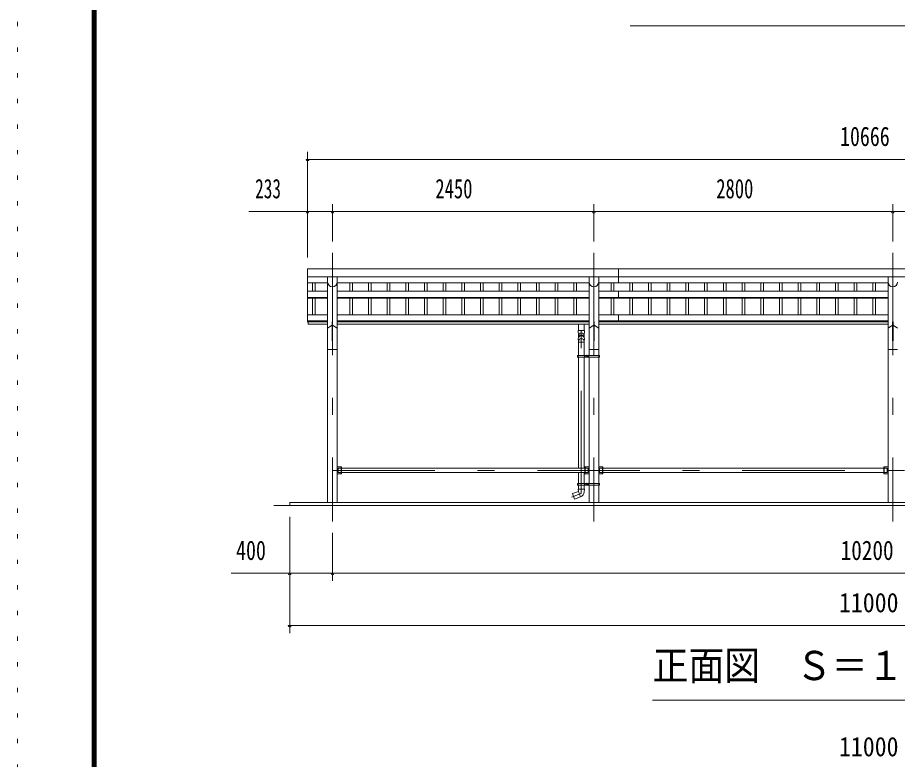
# Model space of a CAD drawing. Units: millimetres, scale not verified, with parts at other scales. Extents: x -31547 to 31550, y -14700 to 14700.
# Drawn here: x -10030 to -1787, y 748 to 7701 of the extents above; entities that cross this region are included whole.
import ezdxf
from ezdxf.enums import TextEntityAlignment as Align

# ---------------------------------------------------------------- set-up
doc = ezdxf.new("R2010")
doc.units = ezdxf.units.MM
doc.header["$LTSCALE"] = 80
doc.linetypes.add('USER3', pattern=[24, 12, -5, 2, -5])
doc.linetypes.add('USER4', pattern=[3, 0.5, -2.5])
for name, color, linetype, lineweight in [('0-2_1-07BOLD', 7, 'Continuous', 18), ('0-3_1-27CENTER', 3, 'USER3', 18), ('0-4_1-47THIN', 4, 'Continuous', 18), ('0-5_1-57DIM', 3, 'Continuous', 18), ('0-C_F-F1PAPER', 5, 'Continuous', 18), ('0-D_F-E_J_ADD', 5, 'USER4', 18)]:
    doc.layers.add(name, color=color, linetype=linetype, lineweight=lineweight)
doc.styles.add('ＭＳ ゴシック', font='')
doc.styles.get('ＭＳ ゴシック').set_extended_font_data('MS Gothic')

msp = doc.modelspace()

# ---------------------------------------------------------------- linework, layer by layer
at = {"layer": '0-2_1-07BOLD'}
for p, q in [((-7313.59, 5347.54), (-7313.59, 4848.34)), ((3352.41, 5347.54), (-7313.59, 5347.54)), ((-4400.59, 5347.54), (-4400.59, 5215.14)), ((-7313.59, 5270.39), (3352.41, 5270.39)), ((-7125.14, 5215.14), (-7313.59, 5215.14)), ((-7125.14, 5270.39), (-7125.14, 3157.54)), ((-7036.04, 5270.39), (-7036.04, 3157.54)), ((-4675.14, 5215.14), (-7036.04, 5215.14)), ((-4675.14, 5270.39), (-4675.14, 4535.54)), ((-4586.04, 5270.39), (-4586.04, 4535.54)), ((-1875.14, 5215.14), (-4586.04, 5215.14)), ((-1875.14, 5270.39), (-1875.14, 3157.54)), ((-7313.59, 5135.83), (-7125.14, 5135.83)), ((-7036.04, 5135.83), (-4675.14, 5135.83)), ((-4586.04, 5135.83), (-1875.14, 5135.83)), ((-4400.59, 5135.83), (-4400.59, 5069.9)), ((-7313.59, 5078.13), (-7125.14, 5078.13)), ((-7313.59, 5069.9), (-7125.14, 5069.9)), ((-7036.04, 5078.13), (-4675.14, 5078.13)), ((-7036.04, 5069.9), (-4675.14, 5069.9)), ((-4586.04, 5078.13), (-1875.14, 5078.13)), ((-4586.04, 5069.9), (-1875.14, 5069.9)), ((-7125.14, 4915.32), (-7313.59, 4915.32)), ((-4675.14, 4915.32), (-7036.04, 4915.32)), ((-1875.14, 4915.32), (-4586.04, 4915.32)), ((-4400.59, 4915.32), (-4400.59, 4848.34)), ((-7125.14, 4860.21), (-7313.59, 4860.21)), ((-7125.14, 4848.34), (-7313.59, 4848.34)), ((-7308.6, 4848.34), (-7308.6, 4827.54)), ((-7125.14, 4827.54), (-7308.6, 4827.54)), ((-7125.14, 4790.12), (-7082.84, 4818.06)), ((-7078.34, 4850.76), (-7078.34, 4670.12)), ((-7078.34, 4818.06), (-7036.04, 4790.12)), ((-4675.14, 4860.21), (-7036.04, 4860.21)), ((-4675.14, 4848.34), (-7036.04, 4848.34)), ((-4675.14, 4827.54), (-7036.04, 4827.54)), ((-4776.1, 4767.92), (-4776.1, 4827.54)), ((-4721.1, 4767.92), (-4721.1, 4827.54)), ((-4632.85, 4818.05), (-4675.15, 4790.12)), ((-4632.85, 4850.76), (-4628.35, 4850.76)), ((-4628.35, 4850.76), (-4628.35, 4670.12)), ((-4586.05, 4790.12), (-4628.35, 4818.05)), ((-1875.14, 4860.21), (-4586.04, 4860.21)), ((-1875.14, 4848.34), (-4586.04, 4848.34)), ((-1875.14, 4827.54), (-4586.04, 4827.54)), ((-1875.14, 4790.12), (-1832.84, 4818.06)), ((-1828.34, 4850.76), (-1828.34, 4670.12)), ((-1828.34, 4818.06), (-1786.04, 4790.12)), ((-4719.1, 4767.92), (-4778.1, 4767.92)), ((-7078.34, 4670.12), (-7082.84, 4670.12)), ((-4778.1, 4691.05), (-4776.1, 4665.21)), ((-4776.1, 4665.21), (-4776.1, 4535.54)), ((-4776.1, 4658.27), (-4721.1, 4658.27)), ((-4719.11, 4691.18), (-4721.1, 4665.21)), ((-4721.1, 4535.54), (-4721.1, 4665.21)), ((-1828.34, 4670.12), (-1832.84, 4670.12)), ((-7036.04, 4589.54), (-7125.14, 4589.54)), ((-4777.7, 4535.54), (-4777.7, 4519.54)), ((-4719.5, 4535.54), (-4719.5, 4519.54)), ((-4676.75, 4535.54), (-4676.75, 4519.54)), ((-4675.15, 4589.54), (-4586.05, 4589.54)), ((-4584.45, 4535.54), (-4584.45, 4519.54)), ((-4578.35, 4535.54), (-4578.35, 4519.54)), ((-1786.04, 4589.54), (-1875.14, 4589.54)), ((-4777.7, 4527.54), (-4783.8, 4527.54)), ((-4578.35, 4519.54), (-4783.8, 4519.54)), ((-4776.11, 4519.54), (-4776.11, 3478.89)), ((-4721.1, 4519.54), (-4721.1, 3478.89)), ((-4698.13, 4533.31), (-4703.13, 4530.43)), ((-4703.13, 4530.43), (-4703.13, 4524.65)), ((-4693.13, 4530.43), (-4698.13, 4533.31)), ((-4675.15, 4519.54), (-4675.15, 3335.54)), ((-4586.05, 4519.54), (-4586.05, 3335.54)), ((-4578.35, 4527.54), (-4584.45, 4527.54)), ((-6996.04, 3490.54), (-7036.04, 3490.54)), ((-7028.1, 3478.89), (-7028.1, 3436.19)), ((-6999.24, 3478.89), (-7028.1, 3478.89)), ((-6999.24, 3490.54), (-6999.24, 3424.54)), ((-6996.04, 3490.54), (-6996.04, 3424.54)), ((-6996.04, 3478.89), (-4715.14, 3478.89)), ((-4715.15, 3490.54), (-4675.15, 3490.54)), ((-4715.15, 3490.54), (-4715.15, 3424.54)), ((-4711.95, 3490.54), (-4711.95, 3424.54)), ((-4711.95, 3478.89), (-4683.1, 3478.89)), ((-4683.1, 3478.89), (-4683.1, 3436.19)), ((-4546.05, 3490.54), (-4586.05, 3490.54)), ((-4549.25, 3490.54), (-4549.25, 3424.54)), ((-4546.05, 3490.54), (-4546.05, 3424.54)), ((-4546.04, 3478.89), (-1915.14, 3478.89)), ((-1915.14, 3490.54), (-1915.14, 3424.54)), ((-1915.14, 3490.54), (-1875.14, 3490.54)), ((-1911.94, 3490.54), (-1911.94, 3424.54)), ((-1911.94, 3478.89), (-1883.09, 3478.89)), ((-1883.09, 3478.89), (-1883.09, 3436.19)), ((-6996.04, 3424.54), (-7036.04, 3424.54)), ((-6999.24, 3436.19), (-7028.1, 3436.19)), ((-6996.04, 3436.19), (-4715.14, 3436.19)), ((-4776.11, 3436.19), (-4776.11, 3335.54)), ((-4721.1, 3436.19), (-4721.1, 3335.54)), ((-4715.15, 3424.54), (-4675.15, 3424.54)), ((-4711.95, 3436.19), (-4683.1, 3436.19)), ((-4546.05, 3424.54), (-4586.05, 3424.54)), ((-4549.25, 3436.19), (-4578.1, 3436.19)), ((-4546.04, 3436.19), (-1915.14, 3436.19)), ((-1915.14, 3424.54), (-1875.14, 3424.54)), ((-1911.94, 3436.19), (-1883.09, 3436.19)), ((-4777.7, 3327.54), (-4783.8, 3327.54)), ((-4578.35, 3319.54), (-4783.8, 3319.54)), ((-4777.7, 3335.54), (-4777.7, 3319.54)), ((-4776.11, 3319.54), (-4776.11, 3282.63)), ((-4721.1, 3319.54), (-4721.1, 3282.63)), ((-4719.5, 3335.54), (-4719.5, 3319.54)), ((-4698.13, 3321.77), (-4703.13, 3324.65)), ((-4693.13, 3324.65), (-4698.13, 3321.77)), ((-4693.13, 3330.43), (-4693.13, 3324.65)), ((-4676.75, 3335.54), (-4676.75, 3319.54)), ((-4675.15, 3319.54), (-4675.15, 3157.54)), ((-4586.05, 3319.54), (-4586.05, 3157.54)), ((-4584.45, 3335.54), (-4584.45, 3319.54)), ((-4578.35, 3327.54), (-4584.45, 3327.54)), ((-4578.35, 3335.54), (-4578.35, 3319.54)), ((-4776.1, 3260.63), (-4757.29, 3208.95)), ((-4757.57, 3208.85), (-4813.67, 3188.43)), ((3669.41, 3127.54), (-7630.59, 3127.54))]:
    msp.add_line(p, q, dxfattribs=at)
for points in [[(-7078.34, 4850.76), (-7082.84, 4850.76), (-7082.84, 4670.12)], [(-4632.85, 4850.76), (-4632.85, 4670.12), (-4628.35, 4670.12)], [(-1828.34, 4850.76), (-1832.84, 4850.76), (-1832.84, 4670.12)], [(-4776.1, 4700.16), (-4776.1, 4718.25), (-4778.1, 4767.92)], [(-4719.1, 4767.92), (-4721.1, 4718.25), (-4721.1, 4700.15)], [(-4578.35, 4535.54), (-4783.8, 4535.54), (-4783.8, 4519.54)], [(-4693.13, 4530.43), (-4693.13, 4524.65), (-4698.13, 4521.77), (-4703.13, 4524.65)], [(-4549.25, 3478.89), (-4578.1, 3478.89), (-4578.1, 3436.19)], [(-4578.35, 3335.54), (-4783.8, 3335.54), (-4783.8, 3319.54)], [(-4693.13, 3330.43), (-4698.13, 3333.31), (-4703.13, 3330.43), (-4703.13, 3324.65)], [(-4777.6, 3282.63), (-4776.1, 3260.63), (-4832.48, 3240.11), (-4813.67, 3188.43)], [(-4721.36, 3256.84), (-4719.6, 3282.63), (-4777.6, 3282.63)], [(3519.41, 3157.54), (-7480.59, 3157.54), (-7480.59, 3127.54)]]:
    msp.add_lwpolyline(points, dxfattribs=at)
for centre, radius in [((-4698.13, 4527.54), 6.25), ((-4698.13, 4527.54), 4.9), ((-4698.13, 3327.54), 6.25), ((-4698.13, 3327.54), 4.9)]:
    msp.add_circle(centre, radius, dxfattribs=at)
for centre, radius, start, end in [((-7080.59, 5222.09), 44.55, 180, 0), ((-4630.59, 5222.09), 44.55, 180, 0), ((-1830.59, 5222.09), 44.55, 180, 0), ((-4748.6, 4689.34), 29.55, 3.56303, 176.43697), ((-4748.6, 4718.55), 27.55, 3.55867, 176.44133), ((-4748.6, 4697.84), 27.55, 3.55867, 176.44133), ((-4748.6, 4664.23), 27.55, 3.55867, 176.44133), ((-4776.23, 3260.59), 55, 289.83269, 356.09424)]:
    msp.add_arc(centre, radius, start, end, dxfattribs=at)
at = {"layer": '0-3_1-27CENTER'}
for p, q in [((-7080.59, 5497.54), (-7080.59, 2977.54)), ((-4630.59, 5497.54), (-4630.59, 2977.54)), ((-1830.59, 5497.54), (-1830.59, 2977.54)), ((-4748.6, 3241.38), (-4748.6, 4827.54)), ((-4698.13, 4540.04), (-4698.13, 4515.04)), ((-4685.63, 4527.54), (-4710.63, 4527.54)), ((-7080.59, 3457.54), (3119.41, 3457.54)), ((-4685.63, 3327.54), (-4710.63, 3327.54)), ((-4698.13, 3340.04), (-4698.13, 3315.04)), ((-4748.59, 3241.38), (-4841.86, 3207.43))]:
    msp.add_line(p, q, dxfattribs=at)
at = {"layer": '0-4_1-47THIN'}
for p, q in [((-7268.09, 5215.14), (-7268.09, 5135.83)), ((-7243.09, 5215.14), (-7243.09, 5135.83)), ((-6918.09, 5215.14), (-6918.09, 5135.83)), ((-6893.09, 5215.14), (-6893.09, 5135.83)), ((-6743.09, 5215.14), (-6743.09, 5135.83)), ((-6718.09, 5215.14), (-6718.09, 5135.83)), ((-6568.09, 5215.14), (-6568.09, 5135.83)), ((-6543.09, 5215.14), (-6543.09, 5135.83)), ((-6393.09, 5215.14), (-6393.09, 5135.83)), ((-6368.09, 5215.14), (-6368.09, 5135.83)), ((-6218.09, 5215.14), (-6218.09, 5135.83)), ((-6193.09, 5215.14), (-6193.09, 5135.83)), ((-6043.09, 5215.14), (-6043.09, 5135.83)), ((-6018.09, 5215.14), (-6018.09, 5135.83)), ((-5868.09, 5215.14), (-5868.09, 5135.83)), ((-5843.09, 5215.14), (-5843.09, 5135.83)), ((-5693.09, 5215.14), (-5693.09, 5135.83)), ((-5668.09, 5215.14), (-5668.09, 5135.83)), ((-5518.09, 5215.14), (-5518.09, 5135.83)), ((-5493.09, 5215.14), (-5493.09, 5135.83)), ((-5343.09, 5215.14), (-5343.09, 5135.83)), ((-5318.09, 5215.14), (-5318.09, 5135.83)), ((-5168.09, 5215.14), (-5168.09, 5135.83)), ((-5143.09, 5215.14), (-5143.09, 5135.83)), ((-4993.09, 5215.14), (-4993.09, 5135.83)), ((-4968.09, 5215.14), (-4968.09, 5135.83)), ((-4818.09, 5215.14), (-4818.09, 5135.83)), ((-4793.09, 5215.14), (-4793.09, 5135.83)), ((-4468.09, 5215.14), (-4468.09, 5135.83)), ((-4443.09, 5215.14), (-4443.09, 5135.83)), ((-4293.09, 5215.14), (-4293.09, 5135.83)), ((-4268.09, 5215.14), (-4268.09, 5135.83)), ((-4118.09, 5215.14), (-4118.09, 5135.83)), ((-4093.09, 5215.14), (-4093.09, 5135.83)), ((-3943.09, 5215.14), (-3943.09, 5135.83)), ((-3918.09, 5215.14), (-3918.09, 5135.83)), ((-3768.09, 5215.14), (-3768.09, 5135.83)), ((-3743.09, 5215.14), (-3743.09, 5135.83)), ((-3593.09, 5215.14), (-3593.09, 5135.83)), ((-3568.09, 5215.14), (-3568.09, 5135.83)), ((-3418.09, 5215.14), (-3418.09, 5135.83)), ((-3393.09, 5215.14), (-3393.09, 5135.83)), ((-3243.09, 5215.14), (-3243.09, 5135.83)), ((-3218.09, 5215.14), (-3218.09, 5135.83)), ((-3068.09, 5215.14), (-3068.09, 5135.83)), ((-3043.09, 5215.14), (-3043.09, 5135.83)), ((-2893.09, 5215.14), (-2893.09, 5135.83)), ((-2868.09, 5215.14), (-2868.09, 5135.83)), ((-2718.09, 5215.14), (-2718.09, 5135.83)), ((-2693.09, 5215.14), (-2693.09, 5135.83)), ((-2543.09, 5215.14), (-2543.09, 5135.83)), ((-2518.09, 5215.14), (-2518.09, 5135.83)), ((-2368.09, 5215.14), (-2368.09, 5135.83)), ((-2343.09, 5215.14), (-2343.09, 5135.83)), ((-2193.09, 5215.14), (-2193.09, 5135.83)), ((-2168.09, 5215.14), (-2168.09, 5135.83)), ((-2018.09, 5215.14), (-2018.09, 5135.83)), ((-1993.09, 5215.14), (-1993.09, 5135.83)), ((-7268.09, 5069.9), (-7268.09, 4915.32)), ((-7243.09, 5069.9), (-7243.09, 4915.32)), ((-6918.09, 5069.9), (-6918.09, 4915.32)), ((-6893.09, 5069.9), (-6893.09, 4915.32)), ((-6743.09, 5069.9), (-6743.09, 4915.32)), ((-6718.09, 5069.9), (-6718.09, 4915.32)), ((-6568.09, 5069.9), (-6568.09, 4915.32)), ((-6543.09, 5069.9), (-6543.09, 4915.32)), ((-6393.09, 5069.9), (-6393.09, 4915.32)), ((-6368.09, 5069.9), (-6368.09, 4915.32)), ((-6218.09, 5069.9), (-6218.09, 4915.32)), ((-6193.09, 5069.9), (-6193.09, 4915.32)), ((-6043.09, 5069.9), (-6043.09, 4915.32)), ((-6018.09, 5069.9), (-6018.09, 4915.32)), ((-5868.09, 5069.9), (-5868.09, 4915.32)), ((-5843.09, 5069.9), (-5843.09, 4915.32)), ((-5693.09, 5069.9), (-5693.09, 4915.32)), ((-5668.09, 5069.9), (-5668.09, 4915.32)), ((-5518.09, 5069.9), (-5518.09, 4915.32)), ((-5493.09, 5069.9), (-5493.09, 4915.32)), ((-5343.09, 5069.9), (-5343.09, 4915.32)), ((-5318.09, 5069.9), (-5318.09, 4915.32)), ((-5168.09, 5069.9), (-5168.09, 4915.32)), ((-5143.09, 5069.9), (-5143.09, 4915.32)), ((-4993.09, 5069.9), (-4993.09, 4915.32)), ((-4968.09, 5069.9), (-4968.09, 4915.32)), ((-4818.09, 5069.9), (-4818.09, 4915.32)), ((-4793.09, 5069.9), (-4793.09, 4915.32)), ((-4468.09, 5069.9), (-4468.09, 4915.32)), ((-4443.09, 5069.9), (-4443.09, 4915.32)), ((-4293.09, 5069.9), (-4293.09, 4915.32)), ((-4268.09, 5069.9), (-4268.09, 4915.32)), ((-4118.09, 5069.9), (-4118.09, 4915.32)), ((-4093.09, 5069.9), (-4093.09, 4915.32)), ((-3943.09, 5069.9), (-3943.09, 4915.32)), ((-3918.09, 5069.9), (-3918.09, 4915.32)), ((-3768.09, 5069.9), (-3768.09, 4915.32)), ((-3743.09, 5069.9), (-3743.09, 4915.32)), ((-3593.09, 5069.9), (-3593.09, 4915.32)), ((-3568.09, 5069.9), (-3568.09, 4915.32)), ((-3418.09, 5069.9), (-3418.09, 4915.32)), ((-3393.09, 5069.9), (-3393.09, 4915.32)), ((-3243.09, 5069.9), (-3243.09, 4915.32)), ((-3218.09, 5069.9), (-3218.09, 4915.32)), ((-3068.09, 5069.9), (-3068.09, 4915.32)), ((-3043.09, 5069.9), (-3043.09, 4915.32)), ((-2893.09, 5069.9), (-2893.09, 4915.32)), ((-2868.09, 5069.9), (-2868.09, 4915.32)), ((-2718.09, 5069.9), (-2718.09, 4915.32)), ((-2693.09, 5069.9), (-2693.09, 4915.32)), ((-2543.09, 5069.9), (-2543.09, 4915.32)), ((-2518.09, 5069.9), (-2518.09, 4915.32)), ((-2368.09, 5069.9), (-2368.09, 4915.32)), ((-2343.09, 5069.9), (-2343.09, 4915.32)), ((-2193.09, 5069.9), (-2193.09, 4915.32)), ((-2168.09, 5069.9), (-2168.09, 4915.32)), ((-2018.09, 5069.9), (-2018.09, 4915.32)), ((-1993.09, 5069.9), (-1993.09, 4915.32))]:
    msp.add_line(p, q, dxfattribs=at)
at = {"layer": '0-5_1-57DIM'}
for p, q in [((-4290.59, 7622.54), (329.41, 7622.54)), ((-7313.59, 5452.54), (-7313.59, 6442.54)), ((-7299.59, 6372.54), (-7327.59, 6372.54)), ((-7313.59, 6372.54), (3352.4, 6372.54)), ((-7080.6, 5602.54), (-7080.6, 5952.54)), ((-4630.6, 5602.54), (-4630.6, 5952.54)), ((-1830.6, 5602.54), (-1830.6, 5952.54)), ((-7863.09, 5882.54), (3901.91, 5882.54)), ((-7299.59, 5882.54), (-7327.59, 5882.54)), ((-7066.6, 5882.54), (-7094.6, 5882.54)), ((-4616.6, 5882.54), (-4644.6, 5882.54)), ((-1816.6, 5882.54), (-1844.6, 5882.54)), ((-7480.59, 3022.54), (-7480.59, 1932.54)), ((-7080.59, 2872.54), (-7080.59, 2422.54)), ((4068.91, 2492.54), (-8030.09, 2492.54)), ((-7466.59, 2492.54), (-7494.59, 2492.54)), ((-7066.59, 2492.54), (-7094.59, 2492.54)), ((-7466.59, 2002.54), (-7494.59, 2002.54)), ((-7480.59, 2002.54), (3519.41, 2002.54)), ((-4080.59, 1302.54), (119.41, 1302.54))]:
    msp.add_line(p, q, dxfattribs=at)
for centre in [(-7313.59, 6372.54), (-7313.59, 5882.54), (-7080.6, 5882.54), (-4630.6, 5882.54), (-1830.6, 5882.54), (-7480.59, 2492.54), (-7080.59, 2492.54), (-7480.59, 2002.54)]:
    msp.add_arc(centre, 14, 180, 0, dxfattribs=at)
at = {"layer": '0-C_F-F1PAPER'}
for p, q in [((-9330.05, 14140), (-9330.05, -14000)), ((-9326.55, 14136.5), (-9326.55, -13996.5)), ((-9323.05, 14133), (-9323.05, -13993)), ((-9319.55, 14129.5), (-9319.55, -13989.5)), ((-9316.05, 14126), (-9316.05, -13986)), ((-9312.55, 14122.5), (-9312.55, -13982.5)), ((-9309.05, 14119), (-9309.05, -13979)), ((-9305.55, 14115.5), (-9305.55, -13975.5)), ((-9302.05, 14112), (-9302.05, -13972)), ((-9298.55, 14108.5), (-9298.55, -13968.5)), ((-9295.05, 14105), (-9295.05, -13965))]:
    msp.add_line(p, q, dxfattribs=at)
at = {"layer": '0-D_F-E_J_ADD'}
msp.add_lwpolyline([(-10030.05, -14700), (-10030.05, 14700), (31549.95, 14700)], dxfattribs=at)

# ---------------------------------------------------------------- texts
at = {"layer": '0-5_1-57DIM', "color": 7, "style": 'ＭＳ ゴシック'}
for s, height, width, p in [('10666', 182.3, 0.75, (-2324.48, 6442.54)), ('233', 182.3, 0.65, (-7804.54, 5952.54)), ('2450', 182.3, 0.7, (-6116.01, 5952.54)), ('2800', 182.3, 0.7, (-3484.38, 5952.54)), ('400', 182.3, 0.75, (-7983.02, 2562.54)), ('10200', 182.3, 0.8, (-2319.02, 2562.54)), ('11000', 182.3, 0.9, (-2334.86, 2072.54)), ('正面図\u3000Ｓ＝１／７０', 273.5, 0.9, (-4080.59, 1409.85)), ('11000', 182.3, 0.9, (-2334.85, 722.54))]:
    msp.add_text(s, height=height, dxfattribs=dict(at, width=width)).set_placement(p, align=Align.BOTTOM_LEFT)

doc.saveas('drawing.dxf')
